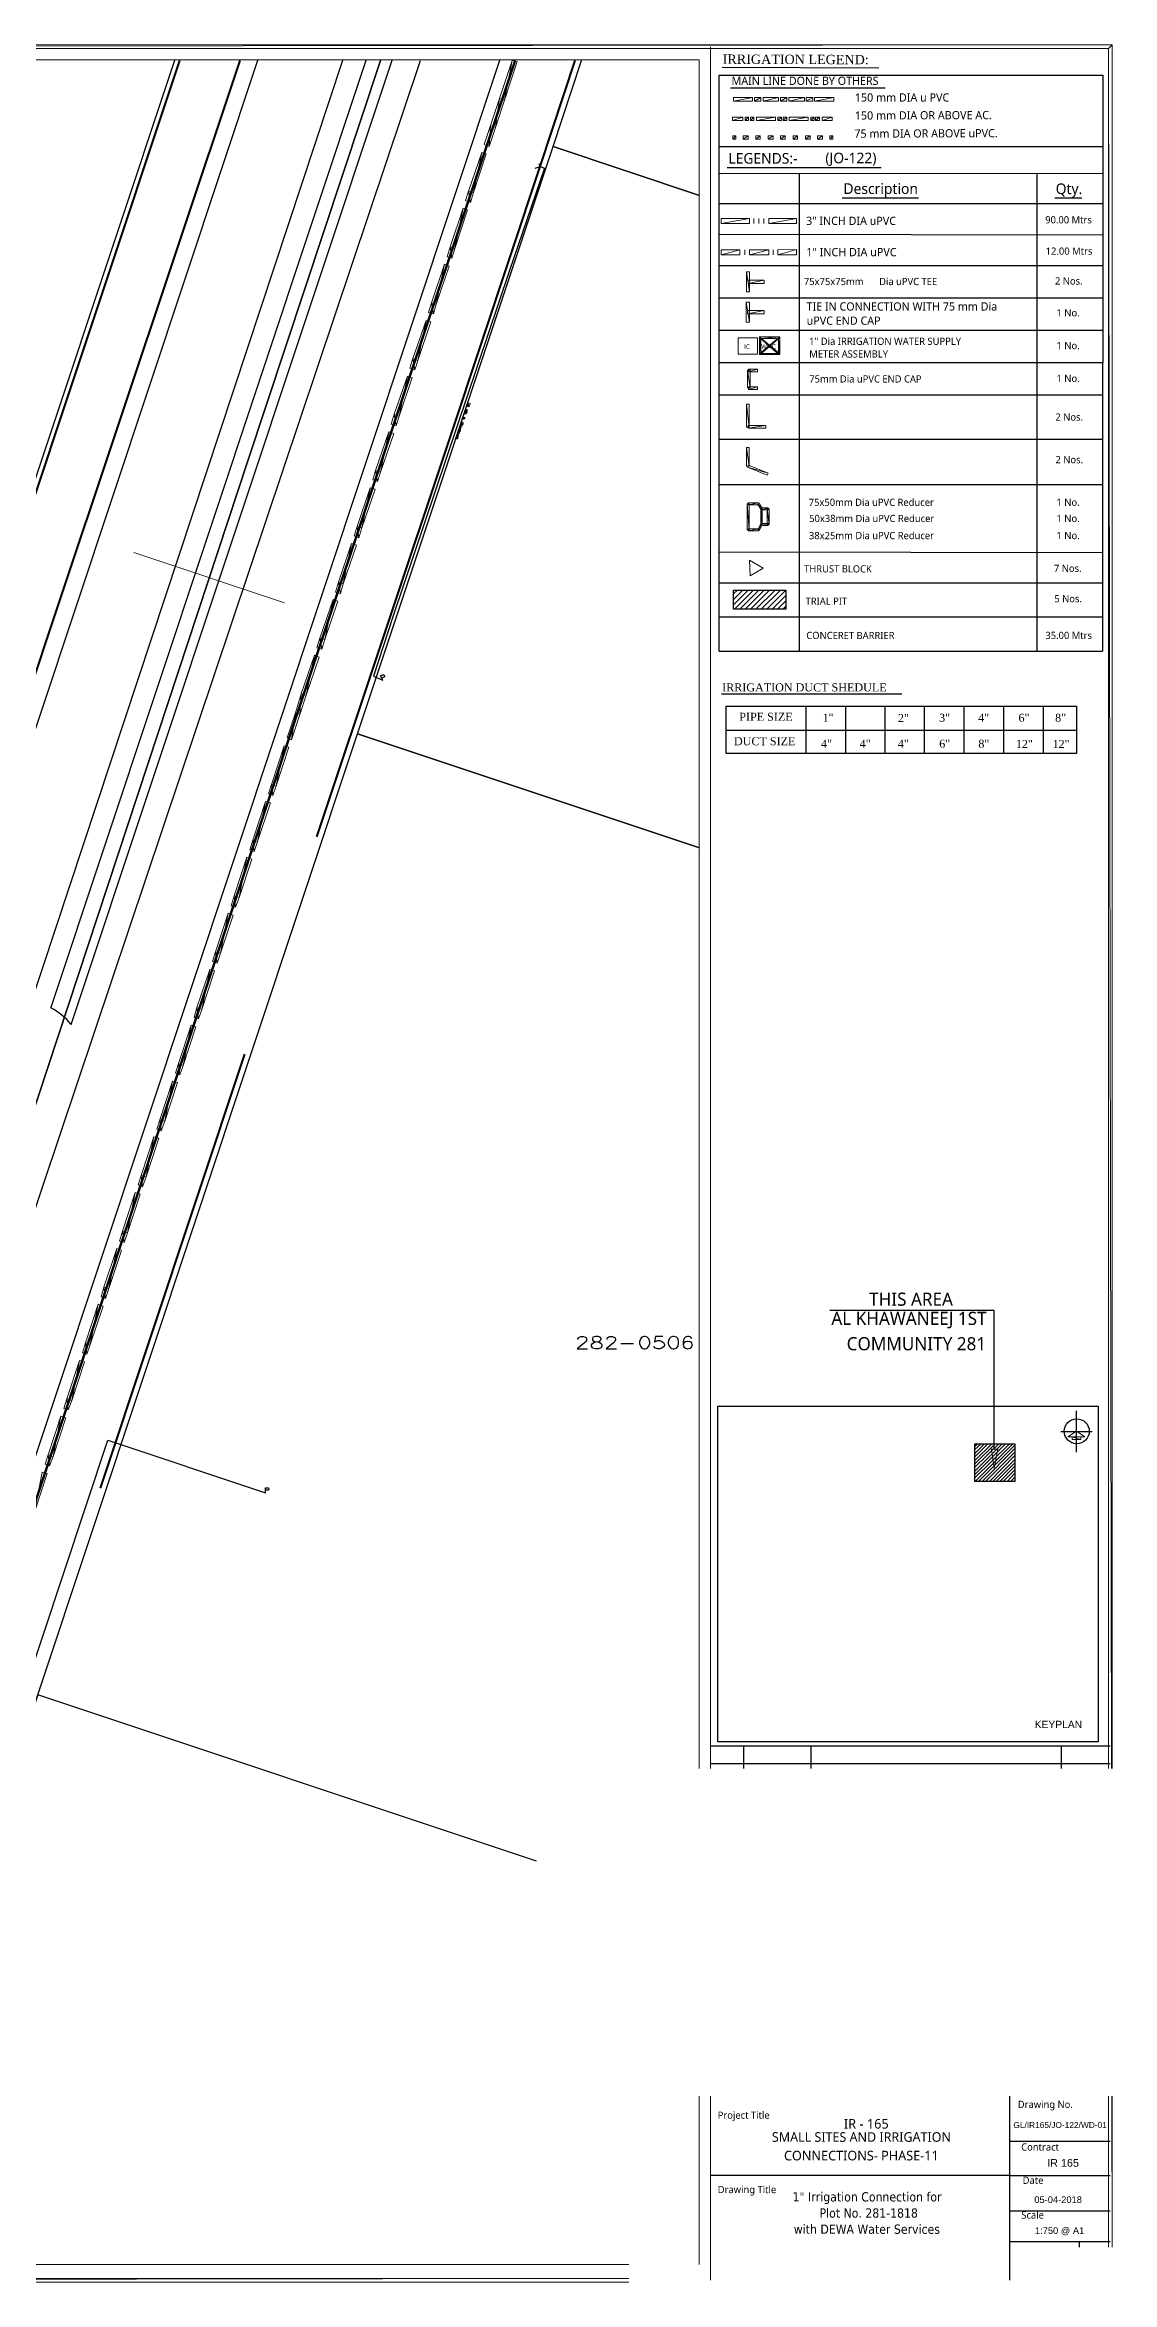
# Model space of a CAD drawing. Header units: inches. Extents: x 5 to 844, y 8 to 596.
# Drawn here: x 563 to 844, y 8 to 596 of the extents above; entities that cross this region are included whole.
import ezdxf

# ---------------------------------------------------------------- set-up
doc = ezdxf.new("R2010")
doc.units = ezdxf.units.IN
doc.header["$MEASUREMENT"] = 0
for name, color, linetype in [('PDF_Geometry', 7, 'Continuous'), ('PDF_Images', 7, 'Continuous'), ('PDF_Text', 7, 'Continuous')]:
    doc.layers.add(name, color=color, linetype=linetype)
doc.styles.add('PDF Arial', font='arial.ttf')
doc.styles.add('PDF Bookman Old Style', font='BOOKOS.TTF')
doc.styles.add('PDF Segoe UI', font='segoeui.ttf')
doc.styles.add('PDF Tahoma', font='tahoma.ttf')
doc.styles.add('PDF Trebuchet MS', font='trebuc.ttf')
doc.styles.add('PDF Verdana', font='verdana.ttf')
picture_1 = doc.add_image_def('image2.png', size_in_pixel=(777, 686))

msp = doc.modelspace()

# ---------------------------------------------------------------- linework, layer by layer
at = {"layer": 'PDF_Geometry', "lineweight": 0}
for points in [[(843.66, 595.79), (6.31, 594.76), (5.16, 595.79), (843.66, 595.79)], [(842.63, 594.76), (843.66, 595.79), (6.31, 594.76), (842.63, 594.76)], [(843.66, 595.79), (842.63, 594.76)], [(843.42, 143.06), (842.63, 594.76), (843.66, 595.79), (843.66, 143.06)], [(843.42, 143.06), (842.63, 594.76), (842.63, 143.06)], [(735.15, 143.06), (735.15, 591.8), (10.56, 591.8), (10.56, 12.74)], [(813.57, 226.93), (812.67, 221.92), (811.9, 226.93), (813.57, 226.93)], [(735.15, 12.74), (735.15, 56.95), (735.15, 17.36)], [(842.63, 56.95), (842.63, 17.36)], [(843.64, 17.36), (843.57, 56.95)], [(843.64, 17.36), (843.57, 56.95)], [(843.66, 56.95), (843.66, 17.36)], [(10.56, 12.74), (716.71, 12.74)], [(6.31, 9.14), (5.16, 8.11), (716.71, 9.11)], [(5.16, 8.11), (716.71, 9.11)], [(716.71, 8.11), (5.16, 8.11)], [(716.71, 9.14), (6.31, 9.14)]]:
    msp.add_lwpolyline(points, dxfattribs=at)
at = {"layer": 'PDF_Geometry', "lineweight": 13}
for points in [[(738.11, 143.06), (738.11, 595.27)], [(738.11, 8.63), (738.11, 56.95), (738.11, 17.36)]]:
    msp.add_lwpolyline(points, dxfattribs=at)
at = {"layer": 'PDF_Geometry', "color": 9, "lineweight": 25, "true_color": 0xbababa}
for points in [[(597.33, 591.67), (448.83, 145.68), (371.7, 106.98), (427.62, 274.76), (430.19, 282.47), (437.91, 279.9), (440.35, 287.61), (432.76, 290.19), (442.92, 321.04), (455.78, 359.61), (481.49, 436.75), (494.35, 475.32), (507.2, 513.89), (519.93, 552.46), (532.79, 591.03), (533.04, 591.67)], [(651.45, 591.67), (616.61, 486.5), (532.53, 231.82), (458.86, 12.87), (532.53, 231.82), (616.61, 486.5), (651.45, 591.67)], [(641.43, 591.67), (469.15, 70.85)], [(486.12, 67.9), (662, 591.67)], [(735.02, 556.32), (696.84, 569.04), (704.29, 591.67)], [(735.02, 384.94), (645.41, 414.76), (696.84, 569.04), (735.02, 556.32)], [(692.4, 118.74), (561.46, 162.39), (645.41, 414.77), (735.02, 384.94)], [(692.4, 118.74), (561.46, 162.39), (511.7, 12.87)]]:
    msp.add_lwpolyline(points, dxfattribs=at)
at = {"layer": 'PDF_Geometry', "lineweight": 25}
for points in [[(597.33, 591.67), (448.83, 145.68), (371.7, 106.98), (427.62, 274.76), (430.19, 282.47), (437.91, 279.9), (440.35, 287.61), (432.76, 290.19), (442.92, 321.04), (455.78, 359.61), (481.49, 436.75), (494.35, 475.32), (507.2, 513.89), (519.93, 552.46), (532.79, 591.03), (533.04, 591.67)], [(511.7, 12.87), (561.46, 162.39), (645.41, 414.76), (696.84, 569.04), (704.29, 591.67)], [(740.42, 436.49), (740.42, 587.81), (841.22, 587.81), (841.09, 436.49)], [(740.42, 436.49), (841.09, 436.49)], [(741.06, 425.31), (788.37, 425.31)], [(742.22, 422.09), (834.27, 422.09), (834.27, 409.62), (742.22, 409.62), (742.22, 422.09)], [(763.18, 422.09), (763.18, 409.62)], [(773.59, 422.09), (773.59, 409.62)], [(783.88, 422.09), (783.88, 409.62)], [(794.29, 422.09), (794.29, 409.62)], [(804.7, 422.09), (804.7, 409.62)], [(815.12, 422.09), (815.12, 409.62)], [(825.53, 422.09), (825.53, 409.62)], [(742.22, 415.79), (834.27, 415.79)], [(812.67, 226.93), (812.67, 263.32), (769.48, 263.32)], [(703.26, 255.73), (703.26, 255.86), (703.52, 256.24), (703.65, 256.37), (704.04, 256.5), (704.81, 256.5), (705.19, 256.37), (705.45, 256.24), (705.58, 255.86), (705.58, 255.6), (705.45, 255.22), (705.06, 254.83), (703.14, 253.29), (705.84, 253.29)], [(707.89, 256.5), (707.25, 256.37), (707.12, 255.99), (707.12, 255.73), (707.25, 255.47), (707.64, 255.22), (708.41, 255.09), (709.05, 254.96), (709.44, 254.7), (709.56, 254.32), (709.56, 253.93), (709.44, 253.54), (709.18, 253.42), (708.66, 253.29), (707.89, 253.29), (707.25, 253.42), (707.12, 253.54), (706.86, 253.93), (706.86, 254.32), (707.12, 254.7), (707.51, 254.96), (708.02, 255.09), (708.79, 255.22), (709.18, 255.47), (709.44, 255.73), (709.44, 255.99), (709.18, 256.37), (708.66, 256.5), (707.89, 256.5)], [(710.98, 255.73), (710.98, 255.86), (711.11, 256.24), (711.36, 256.37), (711.62, 256.5), (712.39, 256.5), (712.78, 256.37), (713.04, 256.24), (713.16, 255.86), (713.16, 255.6), (713.04, 255.22), (712.65, 254.83), (710.72, 253.29), (713.42, 253.29)], [(714.58, 254.7), (717.92, 254.7)], [(720.62, 256.5), (720.11, 256.37), (719.72, 255.86), (719.46, 255.09), (719.46, 254.7), (719.72, 253.93), (720.11, 253.42), (720.62, 253.29), (721.01, 253.29), (721.52, 253.42), (721.91, 253.93), (722.16, 254.7), (722.16, 255.09), (721.91, 255.86), (721.52, 256.37), (721.01, 256.5), (720.62, 256.5)], [(725.64, 256.5), (723.71, 256.5), (723.45, 255.09), (723.71, 255.22), (724.22, 255.47), (724.86, 255.47), (725.38, 255.22), (725.76, 254.96), (726.02, 254.44), (726.02, 254.19), (725.76, 253.8), (725.38, 253.42), (724.86, 253.29), (724.22, 253.29), (723.71, 253.42), (723.45, 253.54), (723.32, 253.93)], [(728.21, 256.5), (727.69, 256.37), (727.31, 255.86), (727.05, 255.09), (727.05, 254.7), (727.31, 253.93), (727.69, 253.42), (728.21, 253.29), (728.59, 253.29), (729.23, 253.42), (729.62, 253.93), (729.75, 254.7), (729.75, 255.09), (729.62, 255.86), (729.23, 256.37), (728.59, 256.5), (728.21, 256.5)], [(733.22, 255.99), (732.96, 256.37), (732.45, 256.5), (732.06, 256.5), (731.55, 256.37), (731.16, 255.86), (730.91, 255.09), (730.91, 254.32), (731.16, 253.8), (731.55, 253.42), (732.06, 253.29), (732.19, 253.29), (732.83, 253.42), (733.22, 253.8), (733.35, 254.19), (733.35, 254.32), (733.22, 254.83), (732.83, 255.09), (732.19, 255.22), (732.06, 255.22), (731.55, 255.09), (731.16, 254.83), (730.91, 254.32)], [(807.53, 228.35), (818.07, 228.35), (818.07, 218.45), (807.53, 218.45), (807.53, 228.35)], [(738.11, 149.02), (843.14, 149.02)], [(746.85, 143.06), (746.85, 149.02)], [(764.59, 143.06), (764.59, 149.02)], [(830.29, 143.06), (830.29, 149.02)], [(738.11, 144.39), (843.14, 144.39)], [(816.79, 8.63), (816.79, 17.36), (816.79, 56.95)], [(816.79, 45.14), (843.14, 45.14)], [(816.79, 36.14), (738.11, 36.14)], [(816.79, 36.14), (843.14, 36.14)], [(816.79, 26.88), (843.14, 26.88)], [(816.79, 18.78), (843.14, 18.78)], [(835.04, 17.36), (835.04, 18.78)]]:
    msp.add_lwpolyline(points, dxfattribs=at)
at = {"layer": 'PDF_Geometry', "color": 252, "lineweight": 20, "true_color": 0x989898}
for points in [[(533.04, 591.67), (532.79, 591.03), (519.93, 552.46), (507.2, 513.89), (494.35, 475.32), (481.49, 436.75), (455.78, 359.61), (442.92, 321.04), (432.76, 290.19), (440.35, 287.61), (437.91, 279.9), (430.19, 282.47), (427.62, 274.76), (371.7, 106.98), (448.83, 145.68), (597.33, 591.67)], [(704.29, 591.67), (696.84, 569.04), (645.41, 414.76), (561.46, 162.39), (511.7, 12.87)]]:
    msp.add_lwpolyline(points, dxfattribs=at)
at = {"layer": 'PDF_Geometry', "color": 252, "lineweight": 25, "true_color": 0x989898}
for points in [[(619.18, 591.67), (485.6, 190.16), (487.28, 186.69), (485.6, 181.68)], [(682.69, 591.67), (542.82, 171.13)], [(647.6, 591.67), (564.8, 342.64)], [(654.41, 591.67), (570.07, 338.4)]]:
    msp.add_lwpolyline(points, dxfattribs=at)
at = {"layer": 'PDF_Geometry', "color": 212, "lineweight": 40, "true_color": 0xb800b8}
msp.add_lwpolyline([(485.99, 205.2), (488.3, 212.15), (518.26, 302.66), (566.09, 446.39), (614.55, 591.67)], dxfattribs=at)
at = {"layer": 'PDF_Geometry', "color": 6, "lineweight": 40}
for points in [[(504.12, 307.03), (553.49, 455.65), (598.74, 591.67)], [(634.74, 387.77), (670.1, 493.7), (693.37, 563.77), (702.62, 591.67)], [(577.91, 216.65), (615.84, 330.68)]]:
    msp.add_lwpolyline(points, dxfattribs=at)
at = {"layer": 'PDF_Geometry', "color": 3, "lineweight": 90}
msp.add_lwpolyline([(686.81, 591.67), (681.02, 574.31), (629.6, 420.04), (543.07, 159.95), (540.5, 152.11)], dxfattribs=at)
at = {"layer": 'PDF_Geometry', "color": 3, "lineweight": 0}
for points in [[(682.69, 581.64), (683.98, 581.26), (686.04, 591.67), (682.69, 581.64)], [(683.98, 581.26), (686.04, 591.67), (687.32, 591.41), (683.98, 581.26)], [(686.04, 591.67), (687.32, 591.41), (686.42, 591.67), (686.04, 591.67)], [(744.15, 581.9), (744.15, 581), (749.16, 581.9), (744.15, 581.9)], [(744.15, 581), (749.16, 581.9), (749.16, 581), (744.15, 581)], [(749.68, 581.9), (749.68, 581), (751.35, 581.9), (749.68, 581.9)], [(749.68, 581), (751.35, 581.9), (751.35, 581), (749.68, 581)], [(751.99, 581.9), (751.99, 581), (755.98, 581.9), (751.99, 581.9)], [(751.99, 581), (755.98, 581.9), (755.98, 581), (751.99, 581)], [(756.49, 581.9), (756.49, 581), (758.16, 581.9), (756.49, 581.9)], [(756.49, 581), (758.16, 581.9), (758.16, 581), (756.49, 581)], [(758.68, 581.9), (758.68, 581), (762.79, 581.9), (758.68, 581.9)], [(758.68, 581), (762.79, 581.9), (762.79, 581), (758.68, 581)], [(763.3, 581.9), (763.3, 581), (764.98, 581.9), (763.3, 581.9)], [(763.3, 581), (764.98, 581.9), (764.98, 581), (763.3, 581)], [(765.49, 581.9), (765.49, 581), (770.5, 581.9), (765.49, 581.9)], [(765.49, 581), (770.5, 581.9), (770.5, 581), (765.49, 581)], [(770.5, 581.9), (770.5, 581)], [(680.38, 574.57), (681.67, 574.06), (682.69, 581.64), (680.38, 574.57)], [(681.67, 574.06), (682.69, 581.64), (683.98, 581.26), (681.67, 574.06)], [(743.89, 576.76), (743.89, 575.86), (746.59, 576.76), (743.89, 576.76)], [(743.89, 575.86), (746.59, 576.76), (746.59, 575.86), (743.89, 575.86)], [(747.23, 576.76), (747.23, 575.86), (748.13, 576.76), (747.23, 576.76)], [(747.23, 575.86), (748.13, 576.76), (748.13, 575.86), (747.23, 575.86)], [(748.65, 576.76), (748.65, 575.86), (749.55, 576.76), (748.65, 576.76)], [(748.65, 575.86), (749.55, 576.76), (749.55, 575.86), (748.65, 575.86)], [(750.19, 576.76), (750.19, 575.86), (755.21, 576.76), (750.19, 576.76)], [(750.19, 575.86), (755.21, 576.76), (755.21, 575.86), (750.19, 575.86)], [(755.85, 576.76), (755.85, 575.86), (756.75, 576.76), (755.85, 576.76)], [(755.85, 575.86), (756.75, 576.76), (756.75, 575.86), (755.85, 575.86)], [(757.26, 576.76), (757.26, 575.86), (758.16, 576.76), (757.26, 576.76)], [(757.26, 575.86), (758.16, 576.76), (758.16, 575.86), (757.26, 575.86)], [(758.8, 576.76), (758.8, 575.86), (763.82, 576.76), (758.8, 576.76)], [(758.8, 575.86), (763.82, 576.76), (763.82, 575.86), (758.8, 575.86)], [(764.46, 576.76), (764.46, 575.86), (765.36, 576.76), (764.46, 576.76)], [(764.46, 575.86), (765.36, 576.76), (765.36, 575.86), (764.46, 575.86)], [(765.75, 576.76), (765.75, 575.86), (766.78, 576.76), (765.75, 576.76)], [(765.75, 575.86), (766.78, 576.76), (766.78, 575.86), (765.75, 575.86)], [(767.42, 576.76), (767.42, 575.86), (770.12, 576.76), (767.42, 576.76)], [(767.42, 575.86), (770.12, 576.76), (770.12, 575.86), (767.42, 575.86)], [(770.12, 576.76), (770.12, 575.86)], [(680.38, 574.57), (679.99, 569.04), (678.71, 569.56), (680.38, 574.57)], [(681.67, 574.06), (680.38, 574.57), (679.99, 569.04), (681.67, 574.06)], [(681.67, 574.06), (680.38, 574.57)], [(744.02, 571.87), (744.02, 570.97), (744.79, 571.87), (744.02, 571.87)], [(744.02, 570.97), (744.79, 571.87), (744.79, 570.97), (744.02, 570.97)], [(746.72, 571.87), (746.72, 570.97), (748.01, 571.87), (746.72, 571.87)], [(746.72, 570.97), (748.01, 571.87), (748.01, 570.97), (746.72, 570.97)], [(750.06, 571.87), (750.06, 570.97), (751.22, 571.87), (750.06, 571.87)], [(750.06, 570.97), (751.22, 571.87), (751.22, 570.97), (750.06, 570.97)], [(753.28, 571.87), (753.28, 570.97), (754.56, 571.87), (753.28, 571.87)], [(753.28, 570.97), (754.56, 571.87), (754.56, 570.97), (753.28, 570.97)], [(756.49, 571.87), (756.49, 570.97), (757.78, 571.87), (756.49, 571.87)], [(756.49, 570.97), (757.78, 571.87), (757.78, 570.97), (756.49, 570.97)], [(759.83, 571.87), (759.83, 570.97), (760.99, 571.87), (759.83, 571.87)], [(759.83, 570.97), (760.99, 571.87), (760.99, 570.97), (759.83, 570.97)], [(763.05, 571.87), (763.05, 570.97), (764.33, 571.87), (763.05, 571.87)], [(763.05, 570.97), (764.33, 571.87), (764.33, 570.97), (763.05, 570.97)], [(766.26, 571.87), (766.26, 570.97), (767.55, 571.87), (766.26, 571.87)], [(766.26, 570.97), (767.55, 571.87), (767.55, 570.97), (766.26, 570.97)], [(769.48, 571.87), (769.48, 570.97), (770.25, 571.87), (769.48, 571.87)], [(769.48, 570.97), (770.25, 571.87), (770.25, 570.97), (769.48, 570.97)], [(770.25, 571.87), (770.25, 570.97)], [(678.07, 567.5), (675.88, 556.96), (674.59, 557.34), (678.07, 567.5)], [(679.22, 567.11), (678.07, 567.5), (675.88, 556.96), (679.22, 567.11)], [(673.18, 552.84), (671, 542.3), (669.71, 542.69), (673.18, 552.84)], [(674.34, 552.46), (673.18, 552.84), (671, 542.3), (674.34, 552.46)], [(674.59, 557.34), (675.11, 554.39), (673.82, 554.9), (674.59, 557.34)], [(675.88, 556.96), (674.59, 557.34), (675.11, 554.39), (675.88, 556.96)], [(669.71, 542.69), (670.22, 539.73), (668.94, 540.12), (669.71, 542.69)], [(671, 542.3), (669.71, 542.69), (670.22, 539.73), (671, 542.3)], [(668.3, 538.19), (666.11, 527.65), (664.82, 528.03), (668.3, 538.19)], [(669.45, 537.67), (668.3, 538.19), (666.11, 527.65), (669.45, 537.67)], [(663.41, 523.4), (661.22, 512.86), (659.94, 513.37), (663.41, 523.4)], [(664.7, 523.02), (663.41, 523.4), (661.22, 512.86), (664.7, 523.02)], [(664.82, 528.03), (665.34, 525.07), (664.05, 525.46), (664.82, 528.03)], [(666.11, 527.65), (664.82, 528.03), (665.34, 525.07), (666.11, 527.65)], [(748.39, 528.16), (747.49, 528.16), (748.39, 522.89), (748.39, 528.16)], [(747.49, 528.16), (748.39, 522.89), (747.49, 522.89), (747.49, 528.16)], [(659.94, 513.37), (660.45, 510.42), (659.17, 510.8), (659.94, 513.37)], [(661.22, 512.86), (659.94, 513.37), (660.45, 510.42), (661.22, 512.86)], [(658.52, 508.75), (656.34, 498.2), (655.05, 498.72), (658.52, 508.75)], [(659.81, 508.36), (658.52, 508.75), (656.34, 498.2), (659.81, 508.36)], [(653.64, 494.09), (651.45, 483.55), (650.17, 483.93), (653.64, 494.09)], [(654.92, 493.7), (653.64, 494.09), (651.45, 483.55), (654.92, 493.7)], [(655.05, 498.72), (655.57, 495.76), (654.28, 496.15), (655.05, 498.72)], [(656.34, 498.2), (655.05, 498.72), (655.57, 495.76), (656.34, 498.2)], [(650.17, 483.93), (650.68, 481.1), (649.4, 481.49), (650.17, 483.93)], [(651.45, 483.55), (650.17, 483.93), (650.68, 481.1), (651.45, 483.55)], [(648.75, 479.43), (646.57, 468.89), (645.28, 469.28), (648.75, 479.43)], [(650.04, 479.05), (648.75, 479.43), (646.57, 468.89), (650.04, 479.05)], [(643.87, 464.78), (641.68, 454.23), (640.4, 454.62), (643.87, 464.78)], [(645.15, 464.39), (643.87, 464.78), (641.68, 454.23), (645.15, 464.39)], [(645.28, 469.28), (645.8, 466.32), (644.51, 466.83), (645.28, 469.28)], [(646.57, 468.89), (645.28, 469.28), (645.8, 466.32), (646.57, 468.89)], [(640.4, 454.62), (640.91, 451.66), (639.63, 452.05), (640.4, 454.62)], [(641.68, 454.23), (640.4, 454.62), (640.91, 451.66), (641.68, 454.23)], [(638.98, 450.12), (636.8, 439.58), (635.51, 439.96), (638.98, 450.12)], [(640.27, 449.61), (638.98, 450.12), (636.8, 439.58), (640.27, 449.61)], [(634.1, 435.46), (631.91, 424.92), (630.63, 425.31), (634.1, 435.46)], [(635.38, 434.95), (634.1, 435.46), (631.91, 424.92), (635.38, 434.95)], [(635.51, 439.96), (636.03, 437.01), (634.74, 437.39), (635.51, 439.96)], [(636.8, 439.58), (635.51, 439.96), (636.03, 437.01), (636.8, 439.58)], [(630.63, 425.31), (630.24, 419.91), (629.08, 420.29), (630.63, 425.31)], [(631.91, 424.92), (630.63, 425.31), (630.24, 419.91), (631.91, 424.92)], [(629.08, 420.29), (628.05, 413.22), (626.9, 413.74), (629.08, 420.29)], [(630.24, 419.91), (629.08, 420.29), (628.05, 413.22), (630.24, 419.91)], [(626.13, 411.68), (624.07, 401.14), (622.78, 401.52), (626.13, 411.68)], [(627.41, 411.29), (626.13, 411.68), (624.07, 401.14), (627.41, 411.29)], [(622.78, 401.52), (623.17, 398.57), (622.01, 399.08), (622.78, 401.52)], [(624.07, 401.14), (622.78, 401.52), (623.17, 398.57), (624.07, 401.14)], [(621.24, 397.02), (619.18, 386.48), (617.9, 386.87), (621.24, 397.02)], [(622.53, 396.64), (621.24, 397.02), (619.18, 386.48), (622.53, 396.64)], [(616.35, 382.37), (614.3, 371.82), (613.01, 372.21), (616.35, 382.37)], [(617.64, 381.85), (616.35, 382.37), (614.3, 371.82), (617.64, 381.85)], [(617.9, 386.87), (618.28, 383.91), (617.13, 384.3), (617.9, 386.87)], [(619.18, 386.48), (617.9, 386.87), (618.28, 383.91), (619.18, 386.48)], [(613.01, 372.21), (613.4, 369.25), (612.24, 369.64), (613.01, 372.21)], [(614.3, 371.82), (613.01, 372.21), (613.4, 369.25), (614.3, 371.82)], [(611.47, 367.71), (609.41, 357.17), (608.13, 357.55), (611.47, 367.71)], [(612.76, 367.2), (611.47, 367.71), (609.41, 357.17), (612.76, 367.2)], [(606.58, 352.93), (604.53, 342.38), (603.24, 342.9), (606.58, 352.93)], [(607.87, 352.54), (606.58, 352.93), (604.53, 342.38), (607.87, 352.54)], [(608.13, 357.55), (608.51, 354.6), (607.36, 354.98), (608.13, 357.55)], [(609.41, 357.17), (608.13, 357.55), (608.51, 354.6), (609.41, 357.17)], [(603.24, 342.9), (603.63, 339.94), (602.47, 340.33), (603.24, 342.9)], [(604.53, 342.38), (603.24, 342.9), (603.63, 339.94), (604.53, 342.38)], [(601.7, 338.27), (599.64, 327.73), (598.36, 328.24), (601.7, 338.27)], [(602.98, 337.88), (601.7, 338.27), (599.64, 327.73), (602.98, 337.88)], [(596.81, 323.61), (594.76, 313.07), (593.47, 313.46), (596.81, 323.61)], [(598.1, 323.23), (596.81, 323.61), (594.76, 313.07), (598.1, 323.23)], [(598.36, 328.24), (598.74, 325.28), (597.58, 325.67), (598.36, 328.24)], [(599.64, 327.73), (598.36, 328.24), (598.74, 325.28), (599.64, 327.73)], [(593.47, 313.46), (593.86, 310.5), (592.7, 311.01), (593.47, 313.46)], [(594.76, 313.07), (593.47, 313.46), (593.86, 310.5), (594.76, 313.07)], [(591.93, 308.96), (589.87, 298.41), (588.58, 298.8), (591.93, 308.96)], [(593.21, 308.57), (591.93, 308.96), (589.87, 298.41), (593.21, 308.57)], [(587.04, 294.3), (584.99, 283.76), (583.7, 284.14), (587.04, 294.3)], [(588.33, 293.91), (587.04, 294.3), (584.99, 283.76), (588.33, 293.91)], [(588.58, 298.8), (588.97, 295.84), (587.81, 296.36), (588.58, 298.8)], [(589.87, 298.41), (588.58, 298.8), (588.97, 295.84), (589.87, 298.41)], [(583.7, 284.14), (584.09, 281.19), (582.93, 281.57), (583.7, 284.14)], [(584.99, 283.76), (583.7, 284.14), (584.09, 281.19), (584.99, 283.76)], [(582.16, 279.64), (580.1, 269.1), (578.81, 269.49), (582.16, 279.64)], [(583.44, 279.13), (582.16, 279.64), (580.1, 269.1), (583.44, 279.13)], [(577.27, 264.99), (575.21, 254.44), (573.93, 254.83), (577.27, 264.99)], [(578.56, 264.47), (577.27, 264.99), (575.21, 254.44), (578.56, 264.47)], [(578.81, 269.49), (579.2, 266.53), (578.04, 266.92), (578.81, 269.49)], [(580.1, 269.1), (578.81, 269.49), (579.2, 266.53), (580.1, 269.1)], [(573.93, 254.83), (574.31, 251.87), (573.16, 252.26), (573.93, 254.83)], [(575.21, 254.44), (573.93, 254.83), (574.31, 251.87), (575.21, 254.44)], [(572.39, 250.2), (570.33, 239.66), (569.04, 240.17), (572.39, 250.2)], [(573.67, 249.82), (572.39, 250.2), (570.33, 239.66), (573.67, 249.82)], [(567.5, 235.55), (565.44, 225), (564.16, 225.39), (567.5, 235.55)], [(568.79, 235.16), (567.5, 235.55), (565.44, 225), (568.79, 235.16)], [(569.04, 240.17), (569.43, 237.22), (568.27, 237.6), (569.04, 240.17)], [(570.33, 239.66), (569.04, 240.17), (569.43, 237.22), (570.33, 239.66)], [(564.16, 225.39), (564.54, 222.56), (563.39, 222.95), (564.16, 225.39)], [(565.44, 225), (564.16, 225.39), (564.54, 222.56), (565.44, 225)], [(563.9, 220.5), (562.61, 220.89), (560.56, 210.35), (563.9, 220.5)]]:
    msp.add_lwpolyline(points, dxfattribs=at)
at = {"layer": 'PDF_Geometry', "color": 1, "lineweight": 25}
for points in [[(741.19, 589.87), (782.33, 589.74)], [(692.08, 563.39), (693.37, 563.77), (693.11, 564.54)], [(742.48, 563.51), (782.98, 563.51)], [(772.69, 555.54), (792.75, 555.54)], [(828.62, 555.54), (835.69, 555.54)], [(673.82, 500), (674.34, 499.88), (673.82, 499.88), (674.21, 499.36), (673.69, 499.62)], [(674.59, 501.03), (674.72, 501.03), (674.72, 500.9), (674.72, 500.77), (674.59, 500.77), (674.59, 500.65), (674.47, 500.77), (674.47, 500.9), (674.34, 501.29), (674.08, 500.77)], [(674.98, 501.55), (674.85, 501.29), (674.72, 501.55), (674.72, 501.42), (674.59, 501.42), (674.59, 501.29), (674.47, 501.42), (674.34, 501.55), (674.47, 501.55), (674.47, 501.67), (674.47, 501.8), (674.59, 501.8)], [(672.28, 493.7), (671.89, 493.83), (671.77, 493.83), (671.77, 493.7)], [(672.28, 493.96), (671.89, 494.09), (671.89, 494.22), (671.89, 494.35), (672.02, 494.35), (672.02, 494.48), (672.15, 494.48), (672.28, 494.35), (672.28, 494.22), (672.28, 494.09), (672.15, 494.09)], [(672.15, 493.83), (672.02, 493.58)], [(672.15, 494.86), (672.41, 494.73), (672.28, 494.86)], [(672.28, 496.02), (672.79, 495.89), (672.79, 495.76), (672.79, 495.63), (672.67, 495.63), (672.54, 495.63), (672.41, 495.63), (672.41, 495.76), (672.41, 495.89), (672.54, 495.89), (672.54, 496.02)], [(672.54, 495.38), (672.41, 494.99), (672.54, 494.99), (672.54, 495.12), (672.67, 495.12), (672.54, 495.25), (672.54, 495.38), (672.41, 495.38), (672.28, 495.38), (672.28, 495.25), (672.28, 495.12), (672.28, 494.99)], [(672.41, 494.73), (672.41, 494.6), (672.41, 494.48)], [(673.18, 496.28), (673.18, 496.4), (673.05, 496.53), (672.92, 496.53), (672.79, 496.53), (672.67, 496.53), (672.67, 496.4), (672.67, 496.28), (672.67, 496.15), (672.79, 496.15), (672.92, 496.02), (673.05, 496.15), (673.18, 496.15), (673.18, 496.28)], [(673.31, 497.69), (673.44, 497.56), (673.44, 497.43), (673.31, 497.43), (673.05, 497.43)], [(673.18, 498.08), (673.69, 497.82)], [(673.18, 497.82), (673.44, 497.69)], [(673.69, 499.36), (674.21, 499.1), (673.57, 499.1), (673.95, 498.72), (673.44, 498.85)], [(671.64, 492.55), (671.64, 492.42), (671.64, 492.29), (671.51, 492.29), (671.25, 492.42)], [(671.38, 492.68), (671.77, 492.55)], [(671.89, 492.93), (671.89, 493.06), (671.89, 493.19), (671.77, 493.19), (671.64, 493.19), (671.51, 493.06), (671.51, 492.93), (671.64, 492.8), (671.77, 492.8), (671.89, 492.93)], [(672.02, 493.32), (671.64, 493.45)], [(672.15, 493.32), (672.15, 493.32)]]:
    msp.add_lwpolyline(points, dxfattribs=at)
at = {"layer": 'PDF_Geometry', "color": 92, "lineweight": 25, "true_color": 0x00b800}
msp.add_lwpolyline([(743.38, 584.47), (784, 584.47)], dxfattribs=at)
at = {"layer": 'PDF_Geometry', "color": 253, "lineweight": 25, "true_color": 0xa0a0a0}
for points in [[(740.42, 569.04), (841.22, 569.04)], [(740.42, 562.1), (841.22, 561.97)], [(761.38, 561.97), (761.38, 436.49)], [(823.86, 561.97), (823.86, 436.49)], [(740.42, 554.13), (841.22, 554.13)], [(740.42, 554.13), (841.22, 554.13)], [(740.42, 554.13), (841.22, 554.13)], [(740.42, 546.03), (841.22, 545.9)], [(740.42, 537.8), (841.22, 537.8)], [(740.42, 529.32), (841.22, 529.32)], [(740.42, 520.83), (841.22, 520.83)], [(740.42, 512.35), (841.22, 512.35)], [(740.42, 512.35), (841.22, 512.35)], [(740.42, 503.86), (841.22, 503.86)], [(740.42, 492.16), (841.09, 492.16)], [(740.42, 480.33), (841.22, 480.33)], [(740.42, 462.59), (841.09, 462.46)], [(740.42, 462.59), (841.09, 462.46)], [(740.42, 454.49), (841.09, 454.49)], [(740.42, 445.49), (841.09, 445.49)]]:
    msp.add_lwpolyline(points, dxfattribs=at)
at = {"layer": 'PDF_Geometry', "color": 4, "lineweight": 25}
for points in [[(693.37, 563.77), (694.52, 563.39), (685.27, 536.26), (654.67, 445.49), (649.65, 429.94), (652.1, 428.91)], [(453.59, 155.45), (481.23, 146.19), (519.93, 133.34), (545.13, 124.98), (579.84, 229.25), (621.24, 215.49)]]:
    msp.add_lwpolyline(points, dxfattribs=at)
at = {"layer": 'PDF_Geometry', "color": 1, "lineweight": 0}
for points in [[(740.93, 550.14), (740.93, 548.86), (748.39, 550.14), (740.93, 550.14)], [(740.93, 548.86), (748.39, 550.14), (748.39, 548.86), (740.93, 548.86)], [(749.55, 550.14), (749.55, 548.86)], [(750.83, 550.14), (750.83, 548.86)], [(752.12, 550.14), (752.12, 548.86)], [(753.41, 550.14), (753.41, 548.86), (760.73, 550.14), (753.41, 550.14)], [(753.41, 548.86), (760.73, 550.14), (760.73, 548.86), (753.41, 548.86)], [(760.73, 550.14), (760.73, 548.86)], [(740.93, 541.92), (740.93, 540.63), (745.82, 541.92), (740.93, 541.92)], [(740.93, 540.63), (745.82, 541.92), (745.82, 540.63), (740.93, 540.63)], [(747.11, 541.92), (747.11, 540.63)], [(748.39, 541.92), (748.39, 540.63), (753.41, 541.92), (748.39, 541.92)], [(748.39, 540.63), (753.41, 541.92), (753.41, 540.63), (748.39, 540.63)], [(754.56, 541.92), (754.56, 540.63)], [(755.85, 541.92), (755.85, 540.63), (760.73, 542.04), (755.85, 541.92)], [(755.85, 540.63), (760.73, 542.04), (760.73, 540.63), (755.85, 540.63)], [(760.73, 542.04), (760.73, 540.63)], [(748.39, 536.13), (747.62, 536.13), (748.39, 530.86), (748.39, 536.13)], [(747.62, 536.13), (748.39, 530.86), (747.62, 530.86), (747.62, 536.13)], [(748.01, 533.94), (748.01, 533.04), (752.25, 533.94), (748.01, 533.94)], [(748.01, 533.04), (752.25, 533.94), (752.25, 533.04), (748.01, 533.04)], [(747.88, 525.97), (747.88, 525.07), (752.25, 525.97), (747.88, 525.97)], [(747.88, 525.07), (752.25, 525.97), (752.25, 525.07), (747.88, 525.07)], [(748.52, 510.29), (747.88, 510.29), (748.52, 505.66), (748.52, 510.29)], [(747.88, 510.29), (748.52, 505.66), (747.88, 505.66), (747.88, 510.29)], [(750.45, 509.9), (750.45, 510.55), (748.13, 509.9), (750.45, 509.9)], [(750.45, 510.55), (748.13, 509.9), (748.13, 510.55), (750.45, 510.55)], [(748.13, 505.92), (748.13, 505.27), (750.45, 505.92), (748.13, 505.92)], [(748.13, 505.27), (750.45, 505.92), (750.45, 505.27), (748.13, 505.27)], [(748.26, 501.42), (747.62, 501.42), (748.26, 495.38), (748.26, 501.42)], [(747.62, 501.42), (748.26, 495.38), (747.62, 495.38), (747.62, 501.42)], [(748.01, 495.76), (748.01, 495.12), (752.63, 495.76), (748.01, 495.76)], [(748.01, 495.12), (752.63, 495.76), (752.63, 495.12), (748.01, 495.12)], [(748.26, 489.98), (747.62, 489.98), (748.26, 485.09), (748.26, 489.98)], [(747.62, 489.98), (748.26, 485.09), (747.62, 485.09), (747.62, 489.98)], [(748.13, 485.35), (747.88, 484.83), (753.28, 483.29), (748.13, 485.35)], [(747.88, 484.83), (753.28, 483.29), (753.02, 482.78), (747.88, 484.83)], [(748.26, 475.19), (747.75, 475.19), (748.26, 468.38), (748.26, 475.19)], [(747.75, 475.19), (748.26, 468.38), (747.75, 468.38), (747.75, 475.19)], [(750.83, 474.93), (750.83, 475.45), (748.01, 474.93), (750.83, 474.93)], [(750.83, 475.45), (748.01, 474.93), (748.01, 475.45), (750.83, 475.45)], [(751.73, 474.03), (750.58, 475.06), (750.96, 475.32), (751.73, 474.03)], [(751.35, 473.78), (751.73, 474.03), (750.58, 475.06), (751.35, 473.78)], [(751.73, 473.9), (751.35, 473.9), (751.73, 469.79), (751.73, 473.9)], [(751.35, 473.9), (751.73, 469.79), (751.35, 469.79), (751.35, 473.9)], [(753.28, 473.65), (753.28, 474.16), (751.61, 473.65), (753.28, 473.65)], [(753.28, 474.16), (751.61, 473.65), (751.61, 474.16), (753.28, 474.16)], [(753.02, 469.79), (753.53, 469.79), (753.02, 473.9), (753.02, 469.79)], [(753.53, 469.79), (753.02, 473.9), (753.53, 473.9), (753.53, 469.79)], [(748.01, 468.63), (748.01, 468.12), (750.83, 468.63), (748.01, 468.63)], [(748.01, 468.12), (750.83, 468.63), (750.83, 468.12), (748.01, 468.12)], [(750.58, 468.51), (750.96, 468.25), (751.35, 469.92), (750.58, 468.51)], [(750.96, 468.25), (751.35, 469.92), (751.73, 469.66), (750.96, 468.25)], [(751.61, 470.05), (751.61, 469.53), (753.28, 470.05), (751.61, 470.05)], [(751.61, 469.53), (753.28, 470.05), (753.28, 469.53), (751.61, 469.53)]]:
    msp.add_lwpolyline(points, dxfattribs=at)
at = {"layer": 'PDF_Geometry', "color": 6, "lineweight": 0}
for points in [[(750.45, 518.77), (750.45, 514.53), (745.43, 514.53), (745.43, 518.77), (750.45, 518.77)], [(750.96, 519.03), (751.35, 518.65), (756.36, 519.03), (750.96, 519.03)], [(750.96, 514.4), (751.35, 514.66), (750.96, 519.03), (750.96, 514.4)], [(751.35, 514.66), (750.96, 519.03), (751.35, 518.65), (751.35, 514.66)], [(756.11, 518.9), (751.22, 514.4), (751.09, 514.66), (756.11, 518.9)], [(751.22, 518.9), (751.09, 518.77), (756.23, 514.66), (751.22, 518.9)], [(751.09, 518.77), (756.23, 514.66), (756.11, 514.4), (751.09, 518.77)], [(756.23, 518.77), (756.11, 518.9), (751.22, 514.4), (756.23, 518.77)], [(751.35, 518.65), (756.36, 519.03), (755.98, 518.65), (751.35, 518.65)], [(756.36, 519.03), (755.98, 518.65), (756.36, 514.4), (756.36, 519.03)], [(755.98, 518.65), (756.36, 514.4), (755.98, 514.66), (755.98, 518.65)], [(756.36, 514.4), (755.98, 514.66), (750.96, 514.4), (756.36, 514.4)], [(755.98, 514.66), (750.96, 514.4), (751.35, 514.66), (755.98, 514.66)]]:
    msp.add_lwpolyline(points, dxfattribs=at)
at = {"layer": 'PDF_Geometry', "color": 6, "lineweight": 20}
msp.add_lwpolyline([(626.25, 449.22), (586.66, 462.46)], dxfattribs=at)
at = {"layer": 'PDF_Geometry', "color": 92, "lineweight": 0, "true_color": 0x00b800}
msp.add_lwpolyline([(751.99, 458.35), (748.52, 456.29), (748.39, 460.41), (751.99, 458.35)], dxfattribs=at)
at = {"layer": 'PDF_Geometry', "color": 6, "lineweight": 25}
for points in [[(744.15, 451.53), (745.18, 452.56)], [(744.15, 450.12), (746.59, 452.56)], [(744.15, 448.71), (748.01, 452.56)], [(744.15, 452.56), (757.91, 452.56), (757.91, 447.55), (744.15, 447.55), (744.15, 452.56)], [(744.41, 447.55), (749.42, 452.56)], [(745.82, 447.55), (750.83, 452.56)], [(747.23, 447.55), (752.25, 452.56)], [(748.65, 447.55), (753.66, 452.56)], [(750.06, 447.55), (755.08, 452.56)], [(751.48, 447.55), (756.49, 452.56)], [(752.89, 447.55), (757.91, 452.56)], [(754.31, 447.55), (757.91, 451.15)], [(755.72, 447.55), (757.91, 449.73)], [(757.13, 447.55), (757.91, 448.32)], [(652.1, 428.91), (651.45, 430.06), (651.97, 430.32), (652.22, 430.32), (652.35, 430.32), (652.35, 430.19), (652.48, 430.06), (652.48, 429.94), (652.48, 429.81), (652.35, 429.68), (651.84, 429.42)], [(621.24, 215.49), (621.24, 216.77), (621.75, 216.77), (622.01, 216.77), (622.01, 216.65), (622.14, 216.52), (622.14, 216.39), (622.01, 216.26), (622.01, 216.13), (621.75, 216.13), (621.24, 216.13)]]:
    msp.add_lwpolyline(points, dxfattribs=at)
at = {"layer": 'PDF_Geometry', "color": 12, "lineweight": 25, "true_color": 0xdd0000}
for points in [[(834.27, 226.16), (834.27, 236.96)], [(834.27, 226.16), (834.27, 236.96)], [(830.16, 231.56), (838.39, 231.56)], [(830.16, 231.56), (838.39, 231.56)]]:
    msp.add_lwpolyline(points, dxfattribs=at)
at = {"layer": 'PDF_Geometry', "color": 92, "lineweight": 20, "true_color": 0x00dd00}
msp.add_lwpolyline([(831.96, 230.15), (834.27, 231.69), (836.46, 230.15), (835.43, 230.15), (835.43, 229.5), (833.12, 229.5), (833.12, 230.15), (831.96, 230.15)], dxfattribs=at)
msp.add_lwpolyline([(831.96, 230.15), (834.27, 231.69), (836.46, 230.15), (835.43, 230.15), (835.43, 229.5), (833.12, 229.5), (833.12, 230.15), (831.96, 230.15)], dxfattribs=at)
at = {"layer": 'PDF_Geometry', "lineweight": 20}
msp.add_lwpolyline([(835.43, 229.5), (835.43, 230.15), (836.46, 230.15), (834.27, 231.69), (831.96, 230.15), (833.12, 230.15), (833.12, 229.5), (835.43, 229.5)], dxfattribs=at)
msp.add_lwpolyline([(835.43, 229.5), (835.43, 230.15), (836.46, 230.15), (834.27, 231.69), (831.96, 230.15), (833.12, 230.15), (833.12, 229.5), (835.43, 229.5)], dxfattribs=at)
at = {"layer": 'PDF_Geometry', "color": 92, "lineweight": 0, "true_color": 0x00dd00}
for points in [[(834.27, 231.69), (831.96, 230.15), (836.46, 230.15), (834.27, 231.69)], [(834.27, 231.69), (831.96, 230.15), (836.46, 230.15), (834.27, 231.69)], [(831.96, 230.15), (836.46, 230.15), (833.12, 230.15), (831.96, 230.15)], [(831.96, 230.15), (836.46, 230.15), (836.46, 230.15), (831.96, 230.15)], [(831.96, 230.15), (836.46, 230.15), (833.12, 230.15), (831.96, 230.15)], [(831.96, 230.15), (836.46, 230.15), (836.46, 230.15), (831.96, 230.15)], [(833.12, 230.15), (836.46, 230.15), (836.46, 230.15), (833.12, 230.15)], [(836.46, 230.15), (836.46, 230.15), (833.12, 230.15), (836.46, 230.15)], [(833.12, 230.15), (835.43, 230.15), (835.43, 230.15), (833.12, 230.15)], [(835.43, 230.15), (835.43, 230.15), (833.12, 230.15), (835.43, 230.15)], [(835.43, 229.5), (833.12, 229.5), (833.12, 230.15), (835.43, 229.5)], [(833.12, 230.15), (835.43, 230.15), (835.43, 229.5), (833.12, 230.15)], [(833.12, 230.15), (836.46, 230.15), (836.46, 230.15), (833.12, 230.15)], [(836.46, 230.15), (836.46, 230.15), (833.12, 230.15), (836.46, 230.15)], [(833.12, 230.15), (835.43, 230.15), (835.43, 230.15), (833.12, 230.15)], [(835.43, 230.15), (835.43, 230.15), (833.12, 230.15), (835.43, 230.15)], [(835.43, 229.5), (833.12, 229.5), (833.12, 230.15), (835.43, 229.5)], [(833.12, 230.15), (835.43, 230.15), (835.43, 229.5), (833.12, 230.15)], [(835.43, 229.5), (835.43, 229.5), (833.12, 229.5), (835.43, 229.5)], [(835.43, 229.5), (835.43, 229.5), (833.12, 229.5), (835.43, 229.5)], [(836.46, 230.15), (836.46, 230.15), (835.43, 230.15), (836.46, 230.15)], [(836.46, 230.15), (836.46, 230.15), (835.43, 230.15), (836.46, 230.15)]]:
    msp.add_lwpolyline(points, dxfattribs=at)
at = {"layer": 'PDF_Geometry', "color": 5, "lineweight": 25}
for points in [[(807.53, 227.7), (808.3, 228.35)], [(807.53, 226.8), (809.2, 228.35)], [(807.53, 225.77), (810.1, 228.35)], [(807.53, 224.87), (811, 228.35)], [(807.53, 223.97), (812.03, 228.35)], [(807.53, 223.07), (812.93, 228.35)], [(807.53, 222.17), (813.83, 228.35)], [(807.53, 221.15), (814.73, 228.35)], [(807.53, 220.25), (815.63, 228.35)], [(807.53, 219.35), (816.66, 228.35)], [(807.66, 218.45), (817.56, 228.35)], [(808.56, 218.45), (818.07, 227.96)], [(809.46, 218.45), (818.07, 227.06)], [(810.36, 218.45), (818.07, 226.16)], [(811.39, 218.45), (818.07, 225.26)], [(812.29, 218.45), (818.07, 224.23)], [(813.19, 218.45), (818.07, 223.33)], [(814.09, 218.45), (818.07, 222.43)], [(814.99, 218.45), (818.07, 221.53)], [(816.02, 218.45), (818.07, 220.63)], [(816.92, 218.45), (818.07, 219.6)], [(817.82, 218.45), (818.07, 218.7)]]:
    msp.add_lwpolyline(points, dxfattribs=at)
at = {"layer": 'PDF_Geometry', "lineweight": 25}
msp.add_circle((834.34, 231.62), 3.28, dxfattribs=at)
msp.add_circle((834.34, 231.62), 3.28, dxfattribs=at)
at = {"layer": 'PDF_Geometry', "color": 252, "lineweight": 25, "true_color": 0x989898}
msp.add_arc((557.92, 328.95), 15.49, 37.81011, 63.40715, dxfattribs=at)

# ---------------------------------------------------------------- texts
at = {"layer": 'PDF_Text', "color": 1, "insert": (741.33, 590.73), "char_height": 2.452, "attachment_point": 7, "rotation": 359.80901, "style": 'PDF Bookman Old Style'}
msp.add_mtext('\\W0.999691;IRRIGATION LEGEND:', dxfattribs=at)
at = {"layer": 'PDF_Text', "color": 92, "true_color": 0x00b800, "char_height": 2.1605, "attachment_point": 7, "style": 'PDF Segoe UI'}
for s, insert in [('\\W1.000315;MAIN LINE DONE BY OTHERS', (743.66, 585.21)), ('\\W1.003542;150 mm DIA u PVC', (776.03, 580.83))]:
    msp.add_mtext(s, dxfattribs=dict(at, insert=insert))
at = {"layer": 'PDF_Text', "color": 92, "true_color": 0x00b800, "char_height": 2.1605, "attachment_point": 7, "rotation": 0.19099, "style": 'PDF Segoe UI'}
for s, insert in [('\\W1.002470;150 mm DIA OR ABOVE AC.', (776.03, 576.08)), ('\\W1.000490;75 mm DIA OR ABOVE uPVC.', (775.91, 571.32))]:
    msp.add_mtext(s, dxfattribs=dict(at, insert=insert))
at = {"layer": 'PDF_Text', "color": 1, "attachment_point": 7}
for s, insert, char_height, style in [('\\W1.000224;LEGENDS:-', (742.84, 564.5), 2.7906, 'PDF Segoe UI'), ('\\W1.000024;(JO-122)', (768.3, 563.91), 2.7906, 'PDF Segoe UI'), ('\\W0.999988;Description', (773.06, 555.66), 2.7906, 'PDF Segoe UI'), ('\\W1.000408;Qty.', (828.8, 555.63), 2.7906, 'PDF Segoe UI'), ('\\W0.999595;3" INCH DIA uPVC', (763.24, 548.43), 2.1605, 'PDF Segoe UI'), ('\\W1.003769;1" INCH DIA uPVC', (763.3, 540.21), 2.1605, 'PDF Segoe UI'), ('\\W1.000206;AL KHAWANEEJ 1ST', (769.87, 258.63), 3.4492, 'PDF Trebuchet MS'), ('\\W0.999873;COMMUNITY 281', (773.9, 252.84), 3.4492, 'PDF Trebuchet MS')]:
    msp.add_mtext(s, dxfattribs=dict(at, insert=insert, char_height=char_height, style=style))
at = {"layer": 'PDF_Text', "attachment_point": 7}
for s, insert, char_height, style in [('\\W1.000230;90.00 Mtrs', (826.04, 548.83), 1.8904, 'PDF Segoe UI'), ('\\W1.006672;12.00 Mtrs', (826.14, 540.6), 1.8904, 'PDF Segoe UI'), ('\\W1.000872;75x75x75mm', (762.65, 532.63), 1.8904, 'PDF Segoe UI'), ('\\W1.000171;Dia uPVC TEE', (782.42, 532.63), 1.8904, 'PDF Segoe UI'), ('\\W1.002401;2 Nos.', (828.61, 532.76), 1.8904, 'PDF Segoe UI'), ('\\W1.000152;TIE IN CONNECTION WITH 75 mm Dia', (763.37, 525.94), 2.1605, 'PDF Segoe UI'), ('\\W1.000132;uPVC END CAP', (763.39, 522.21), 2.1605, 'PDF Segoe UI'), ('\\W1.013512;1 No.', (828.97, 524.4), 1.8904, 'PDF Segoe UI'), ('\\W1.001995;1" Dia IRRIGATION WATER SUPPLY', (764.04, 516.94), 1.8904, 'PDF Segoe UI'), ('\\W1.013512;1 No.', (828.97, 515.79), 1.8904, 'PDF Segoe UI'), ('\\W1.000224;METER ASSEMBLY', (764.07, 513.6), 1.8904, 'PDF Segoe UI'), ('\\W1.000548;75mm Dia uPVC END CAP', (764.06, 507.04), 1.8904, 'PDF Segoe UI'), ('\\W1.013512;1 No.', (828.97, 507.17), 1.8904, 'PDF Segoe UI'), ('\\W1.002401;2 Nos.', (828.74, 497.02), 1.8904, 'PDF Segoe UI'), ('\\W1.002401;2 Nos.', (828.74, 485.83), 1.8904, 'PDF Segoe UI'), ('\\W1.000456;75x50mm Dia uPVC Reducer', (763.93, 474.64), 1.8904, 'PDF Segoe UI'), ('\\W1.013512;1 No.', (828.97, 474.64), 1.8904, 'PDF Segoe UI'), ('\\W0.999987;50x38mm Dia uPVC Reducer', (764.04, 470.4), 1.8904, 'PDF Segoe UI'), ('\\W1.013512;1 No.', (828.97, 470.4), 1.8904, 'PDF Segoe UI'), ('\\W0.999708;38x25mm Dia uPVC Reducer', (763.99, 465.9), 1.8904, 'PDF Segoe UI'), ('\\W1.013512;1 No.', (828.97, 465.9), 1.8904, 'PDF Segoe UI'), ('\\W1.000099;THRUST BLOCK', (762.72, 457.16), 1.8904, 'PDF Segoe UI'), ('\\W1.002129;7 Nos.', (828.34, 457.29), 1.8904, 'PDF Segoe UI'), ('\\W1.000342;TRIAL PIT', (763.1, 448.71), 1.8904, 'PDF Segoe UI'), ('\\W0.999941;5 Nos.', (828.45, 449.32), 1.8904, 'PDF Segoe UI'), ('\\W1.000222;CONCERET BARRIER', (763.3, 439.67), 1.8904, 'PDF Segoe UI'), ('\\W0.999339;35.00 Mtrs', (826.09, 439.67), 1.8904, 'PDF Segoe UI'), ('\\W0.999828;IRRIGATION DUCT SHEDULE', (741.19, 425.91), 2.1017, 'PDF Bookman Old Style'), ('\\W0.999411;PIPE SIZE', (745.7, 418.2), 2.1017, 'PDF Bookman Old Style'), ('\\W0.999215;1"', (767.55, 417.98), 2.1017, 'PDF Bookman Old Style'), ('\\W0.999220;2"', (787.37, 417.9), 2.1017, 'PDF Bookman Old Style'), ('\\W0.999336;3"', (798.17, 417.94), 2.1017, 'PDF Bookman Old Style'), ('\\W0.999361;4"', (808.43, 417.98), 2.1017, 'PDF Bookman Old Style'), ('\\W0.999390;6"', (819.04, 417.94), 2.1017, 'PDF Bookman Old Style'), ('\\W0.998972;8"', (828.66, 417.94), 2.1017, 'PDF Bookman Old Style'), ('\\W0.999854;DUCT SIZE', (744.29, 411.77), 2.1017, 'PDF Bookman Old Style'), ('\\W0.999361;4"', (767.16, 411.17), 2.1017, 'PDF Bookman Old Style'), ('\\W0.999361;4"', (777.32, 411.17), 2.1017, 'PDF Bookman Old Style'), ('\\W0.999361;4"', (787.35, 411.17), 2.1017, 'PDF Bookman Old Style'), ('\\W0.999390;6"', (798.21, 411.13), 2.1017, 'PDF Bookman Old Style'), ('\\W0.998972;8"', (808.48, 411.13), 2.1017, 'PDF Bookman Old Style'), ('\\W0.999228;12"', (818.33, 411.09), 2.1017, 'PDF Bookman Old Style'), ('\\W0.999228;12"', (827.97, 411.09), 2.1017, 'PDF Bookman Old Style'), ('\\W1.000046;THIS AREA', (779.8, 264.54), 3.4492, 'PDF Trebuchet MS'), ('\\W1.000912;KEYPLAN', (823.29, 153.65), 1.9326, 'PDF Arial'), ('\\W0.999980;Project Title', (740.03, 50.42), 1.8904, 'PDF Segoe UI'), ('\\W1.000331;Drawing No.', (818.84, 53.25), 1.8904, 'PDF Segoe UI'), ('\\W1.000119;SMALL SITES AND IRRIGATION', (754.26, 44.97), 2.5206, 'PDF Segoe UI'), ('\\W1.020758;IR - 165', (773.16, 48.44), 2.5206, 'PDF Segoe UI'), ('\\W1.011094;CONNECTIONS- PHASE-11', (757.43, 40.08), 2.5206, 'PDF Segoe UI'), ('\\W1.000314;Contract', (819.74, 42.67), 1.8904, 'PDF Segoe UI'), ('\\W0.999934;Date', (820.12, 33.92), 1.8904, 'PDF Segoe UI'), ('\\W1.000180;Drawing Title', (740.03, 30.88), 1.8904, 'PDF Segoe UI'), ('\\W1.000353;1" Irrigation Connection for', (759.69, 28.64), 2.4303, 'PDF Tahoma'), ('\\W0.999998;Plot No. 281-1818', (766.77, 25.03), 2.4303, 'PDF Tahoma'), ('\\W0.999365;Scale', (819.78, 24.8), 1.8904, 'PDF Segoe UI'), ('\\W1.000209;with DEWA Water Services', (760.01, 20.79), 2.4303, 'PDF Tahoma')]:
    msp.add_mtext(s, dxfattribs=dict(at, insert=insert, char_height=char_height, style=style))
at = {"layer": 'PDF_Text', "color": 6, "char_height": 1.1217, "attachment_point": 7, "style": 'PDF Verdana'}
for s, insert in [('\\W1.000497;IC', (746.95, 515.93)), ('\\W1.000485;WMC', (751.42, 515.93))]:
    msp.add_mtext(s, dxfattribs=dict(at, insert=insert))
at = {"layer": 'PDF_Text', "color": 82, "true_color": 0x2eb800, "attachment_point": 7, "style": 'PDF Arial'}
for s, insert, char_height in [('\\W1.000788;GL/IR165/JO-122/WD-01', (817.68, 48.59), 1.5645), ('\\W1.000904;IR 165', (826.57, 38.42), 2.0246), ('\\W1.000868;05-04-2018', (823.19, 28.91), 1.7486), ('\\W1.000877;1:750 @ A1', (823.35, 20.46), 1.7486)]:
    msp.add_mtext(s, dxfattribs=dict(at, insert=insert, char_height=char_height))

# ---------------------------------------------------------------- pictures from other files: only their frames are drawn
at = {"layer": 'PDF_Images'}
image = msp.add_image(picture_1, insert=(740.03, 150.05), size_in_units=(99.89, 88.2), dxfattribs=at)
image.dxf.flags = 15

doc.saveas('drawing.dxf')
